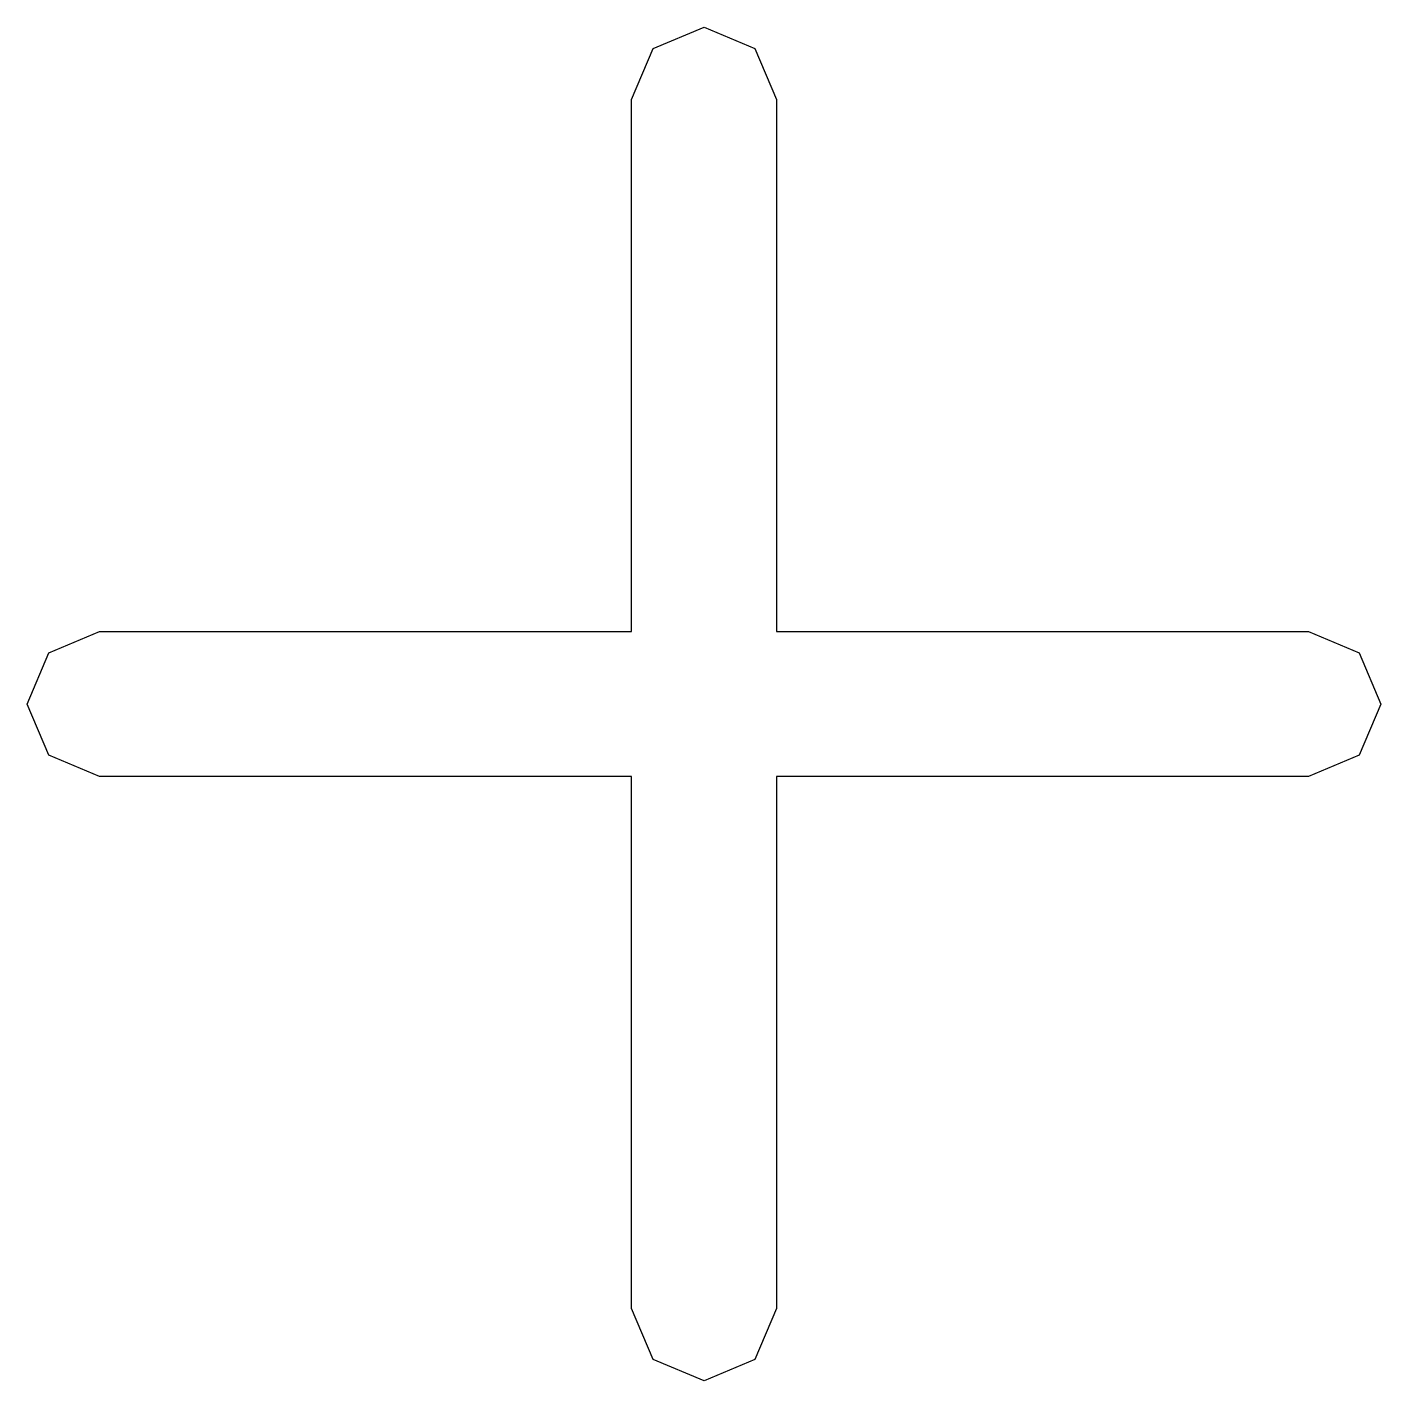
# Model space of a CAD drawing. Extents: x 128.5 to 208.6, y -109.7 to -29.3.
# Drawn here: x 158.94 to 160.06, y -98.06 to -96.94 of the extents above; entities that cross this region are included whole.
import ezdxf

# ---------------------------------------------------------------- set-up
doc = ezdxf.new("R2010")
doc.units = 0
doc.layers.add('BLACK', color=7, linetype='CONTINUOUS')

msp = doc.modelspace()

# ---------------------------------------------------------------- linework, layer by layer
at = {"layer": 'BLACK', "linetype": 'CONTINUOUS'}
for p, q in [((159.458, -96.9576), (159.5, -96.94)), ((159.5, -96.94), (159.542, -96.9576)), ((159.44, -97), (159.458, -96.9576)), ((159.542, -96.9576), (159.56, -97)), ((159.44, -97.44), (159.44, -97)), ((159.56, -97), (159.56, -97.44)), ((158.958, -97.4576), (159, -97.44)), ((159, -97.44), (159.44, -97.44)), ((159.56, -97.44), (160, -97.44)), ((160, -97.44), (160.042, -97.4576)), ((158.94, -97.5), (158.958, -97.4576)), ((160.042, -97.4576), (160.06, -97.5)), ((158.958, -97.5424), (158.94, -97.5)), ((160.06, -97.5), (160.042, -97.5424)), ((159, -97.56), (158.958, -97.5424)), ((160.042, -97.5424), (160, -97.56)), ((159.44, -97.56), (159, -97.56)), ((159.44, -98), (159.44, -97.56)), ((160, -97.56), (159.56, -97.56)), ((159.56, -97.56), (159.56, -98)), ((159.458, -98.0424), (159.44, -98)), ((159.56, -98), (159.542, -98.0424)), ((159.5, -98.06), (159.458, -98.0424)), ((159.542, -98.0424), (159.5, -98.06))]:
    msp.add_line(p, q, dxfattribs=at)

doc.saveas('drawing.dxf')
